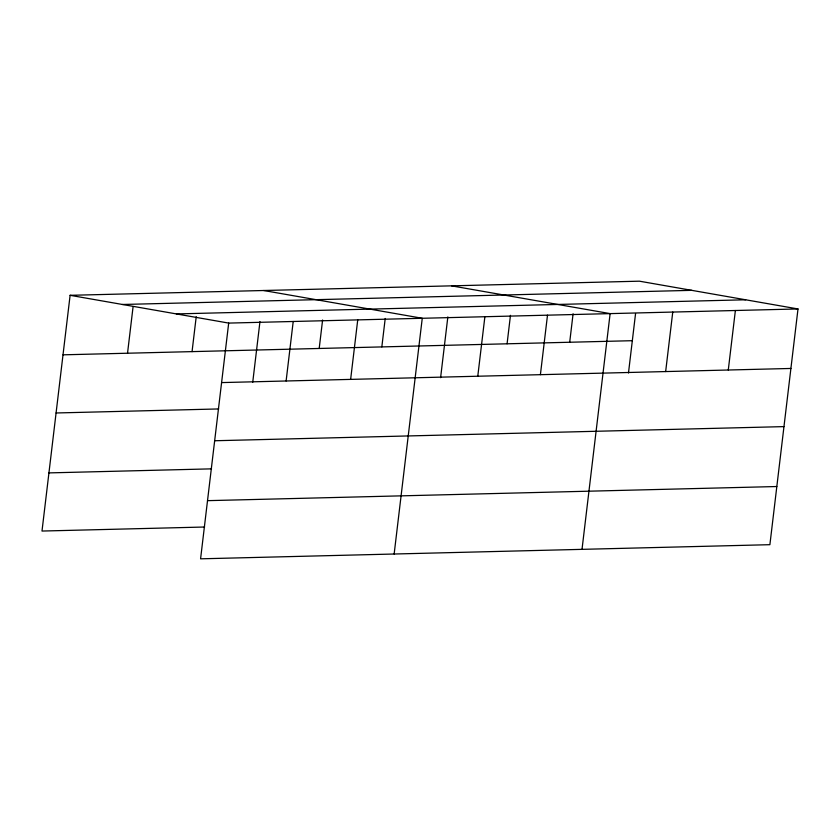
<?xml version="1.0" encoding="UTF-8"?>
<svg xmlns="http://www.w3.org/2000/svg" width="840" height="840" viewBox="0 0 840 840"><rect width="100%" height="100%" fill="white"/><g stroke="black" fill="none" stroke-linecap="round" stroke-linejoin="round"><path stroke-width="1.26" d="M798 308.952L228.69 323.085L200.582 558.821L769.892 544.688L798 308.952L639.419 281.18L70.108 295.312L42 531.048L204.593 527.016M127.533 353.22L133.088 306.653M192.055 351.624L196.224 316.691M252.725 382.326L259.97 321.562M286.115 380.982L293.213 321.479M319.2 348.464L322.602 320.008M350.637 379.386L357.735 319.872M381.832 346.909L385.224 318.455M394.149 554.012L422.257 318.276L263.676 290.514M440.601 377.664L447.846 316.901M477.781 376.226L484.88 316.722M507.077 343.802L510.468 315.336M540.404 374.671L547.501 315.168M569.699 342.248L573.09 313.782M582.015 549.35L610.124 313.614L451.553 285.852M628.477 373.002L635.565 313.53M665.658 371.564L672.756 312.06M728.28 370.01L735.378 310.506M122.441 304.479L691.75 290.346M176.358 313.919L745.668 299.786M63.011 354.827L632.321 340.694M221.592 382.589L790.902 368.456M56.081 412.976L218.673 408.944M214.662 440.748L783.972 426.615M48.93 472.899L211.533 468.856M207.512 500.661L776.822 486.528M70.108 295.312L228.69 323.085"/></g></svg>
